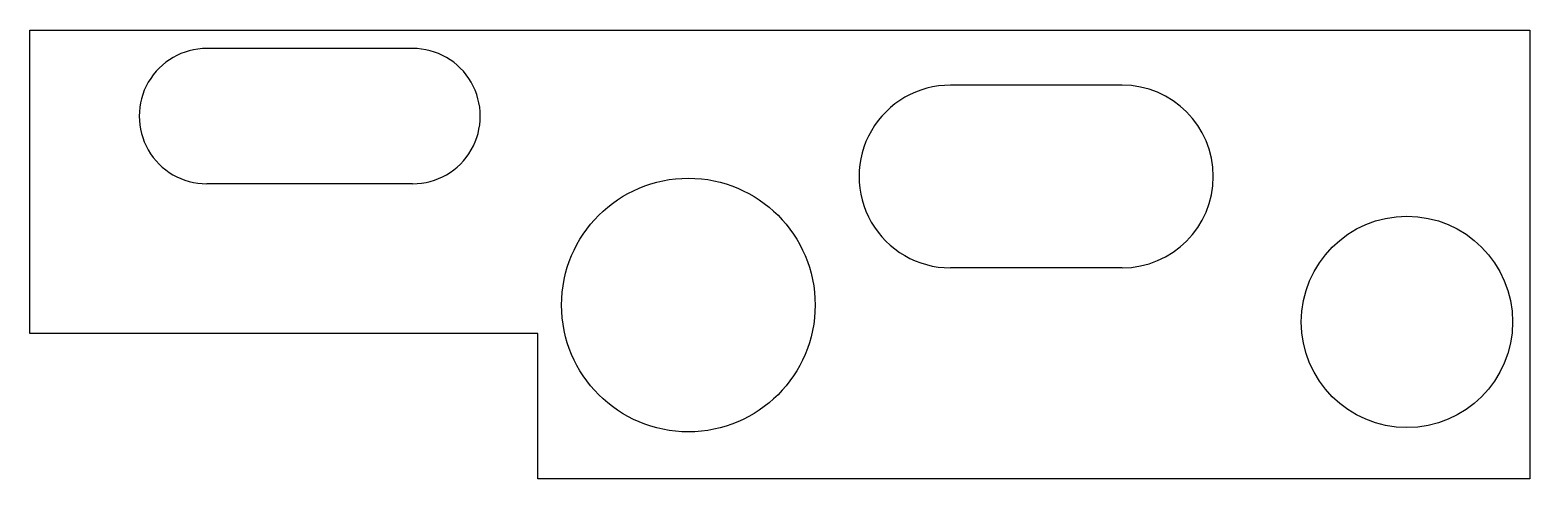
# Model space of a CAD drawing. Header units: millimetres. Extents: x 17.7 to 62, y -13.3 to 0.
import ezdxf

# ---------------------------------------------------------------- set-up
doc = ezdxf.new("R2010")
doc.units = ezdxf.units.MM
doc.layers.get('0').update_dxf_attribs({"linetype": 'CONTINUOUS'})

msp = doc.modelspace()

# ---------------------------------------------------------------- linework, layer by layer
for p, q in [((28.99, -0.545), (22.9, -0.545)), ((49.985, -1.63), (44.905, -1.63)), ((49.985, -1.63), (49.98, -1.63)), ((28.993, -4.545), (22.903, -4.545)), ((49.98, -7.03), (44.9, -7.03))]:
    msp.add_line(p, q)
msp.add_lwpolyline([(62.049, 0), (62.049, -13.273), (32.7, -13.273), (32.7, -8.972), (17.672, -8.972), (17.672, 0)], close=True)
for centre, radius in [((37.15, -8.13), 3.75), ((58.409, -8.63), 3.125)]:
    msp.add_circle(centre, radius)
for centre, radius, start, end in [((22.903, -2.545), 2, 89.9088, 270), ((28.993, -2.545), 2, -90, 90.0912), ((44.9, -4.33), 2.7, 89.8939, 270), ((49.98, -4.33), 2.7, -90, 90)]:
    msp.add_arc(centre, radius, start, end)

doc.saveas('drawing.dxf')
